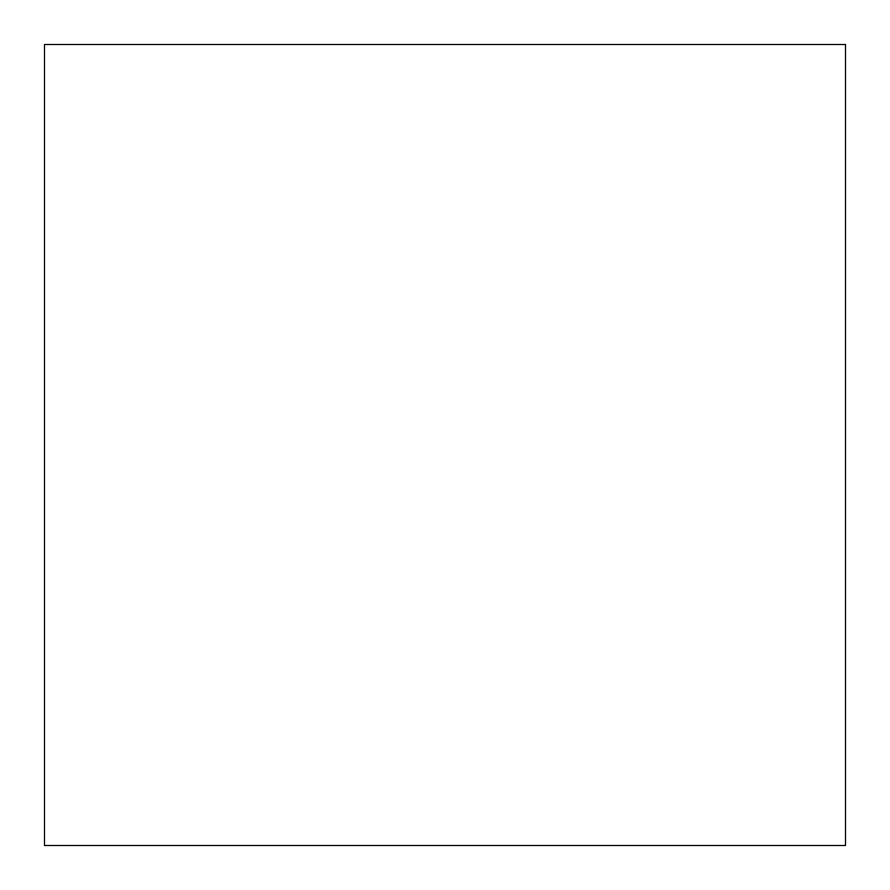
<?xml version="1.0" encoding="UTF-8"?>
<svg xmlns="http://www.w3.org/2000/svg" width="890" height="890" viewBox="0 0 890 890"><rect width="100%" height="100%" fill="white"/><g stroke="black" fill="none" stroke-linecap="round" stroke-linejoin="round"><path stroke-width="1.33" d="M845.5 44.5L44.5 44.5L44.5 845.5L845.5 845.5L845.5 44.5"/></g></svg>
